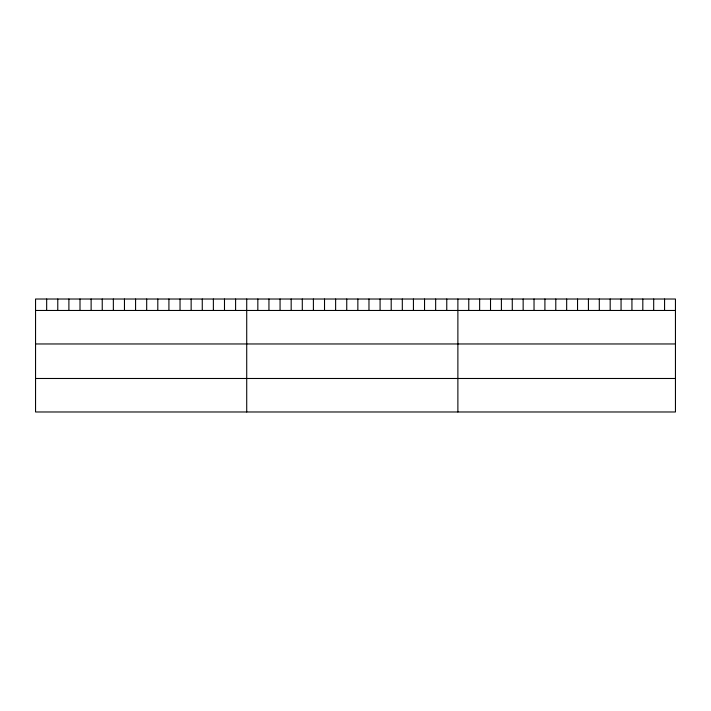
<?xml version="1.0" encoding="UTF-8"?>
<svg xmlns="http://www.w3.org/2000/svg" width="711" height="711" viewBox="0 0 711 711"><rect width="100%" height="100%" fill="white"/><g stroke="black" fill="none" stroke-linecap="round" stroke-linejoin="round"><path stroke-width="1.07" d="M675.45 343.964L675.45 299.02L35.55 299.02L35.55 411.98L675.45 411.98L675.45 343.964L35.55 343.964M35.55 310.467L675.45 310.467M35.55 378.483L675.45 378.483M664.572 299.02L664.572 310.467M653.693 299.02L653.693 310.467M642.815 299.02L642.815 310.467M631.937 299.02L631.937 310.467M621.058 299.02L621.058 310.467M610.18 299.02L610.18 310.467M599.302 299.02L599.302 310.467M588.424 299.02L588.424 310.467M577.545 299.02L577.545 310.467M566.667 299.02L566.667 310.467M555.789 299.02L555.789 310.467M544.91 299.02L544.91 310.467M534.032 299.02L534.032 310.467M523.154 299.02L523.154 310.467M512.275 299.02L512.275 310.467M501.397 299.02L501.397 310.467M490.519 299.02L490.519 310.467M479.641 299.02L479.641 310.467M468.762 299.02L468.762 310.467M457.884 299.02L457.884 411.98M446.766 299.02L446.766 310.467M435.656 299.02L435.656 310.467M424.538 299.02L424.538 310.467M413.429 299.02L413.429 310.467M402.31 299.02L402.31 310.467M391.201 299.02L391.201 310.467M380.083 299.02L380.083 310.467M368.973 299.02L368.973 310.467M357.855 299.02L357.855 310.467M346.746 299.02L346.746 310.467M335.628 299.02L335.628 310.467M324.518 299.02L324.518 310.467M313.4 299.02L313.4 310.467M302.291 299.02L302.291 310.467M291.172 299.02L291.172 310.467M280.063 299.02L280.063 310.467M268.945 299.02L268.945 310.467M257.835 299.02L257.835 310.467M246.717 299.02L246.717 411.98M235.599 299.02L235.599 310.467M224.489 299.02L224.489 310.467M213.371 299.02L213.371 310.467M202.262 299.02L202.262 310.467M191.143 299.02L191.143 310.467M180.034 299.02L180.034 310.467M168.916 299.02L168.916 310.467M157.806 299.02L157.806 310.467M146.688 299.02L146.688 310.467M135.579 299.02L135.579 310.467M124.461 299.02L124.461 310.467M113.351 299.02L113.351 310.467M102.233 299.02L102.233 310.467M91.124 299.02L91.124 310.467M80.005 299.02L80.005 310.467M68.896 299.02L68.896 310.467M57.778 299.02L57.778 310.467M46.668 299.02L46.668 310.467"/></g></svg>
